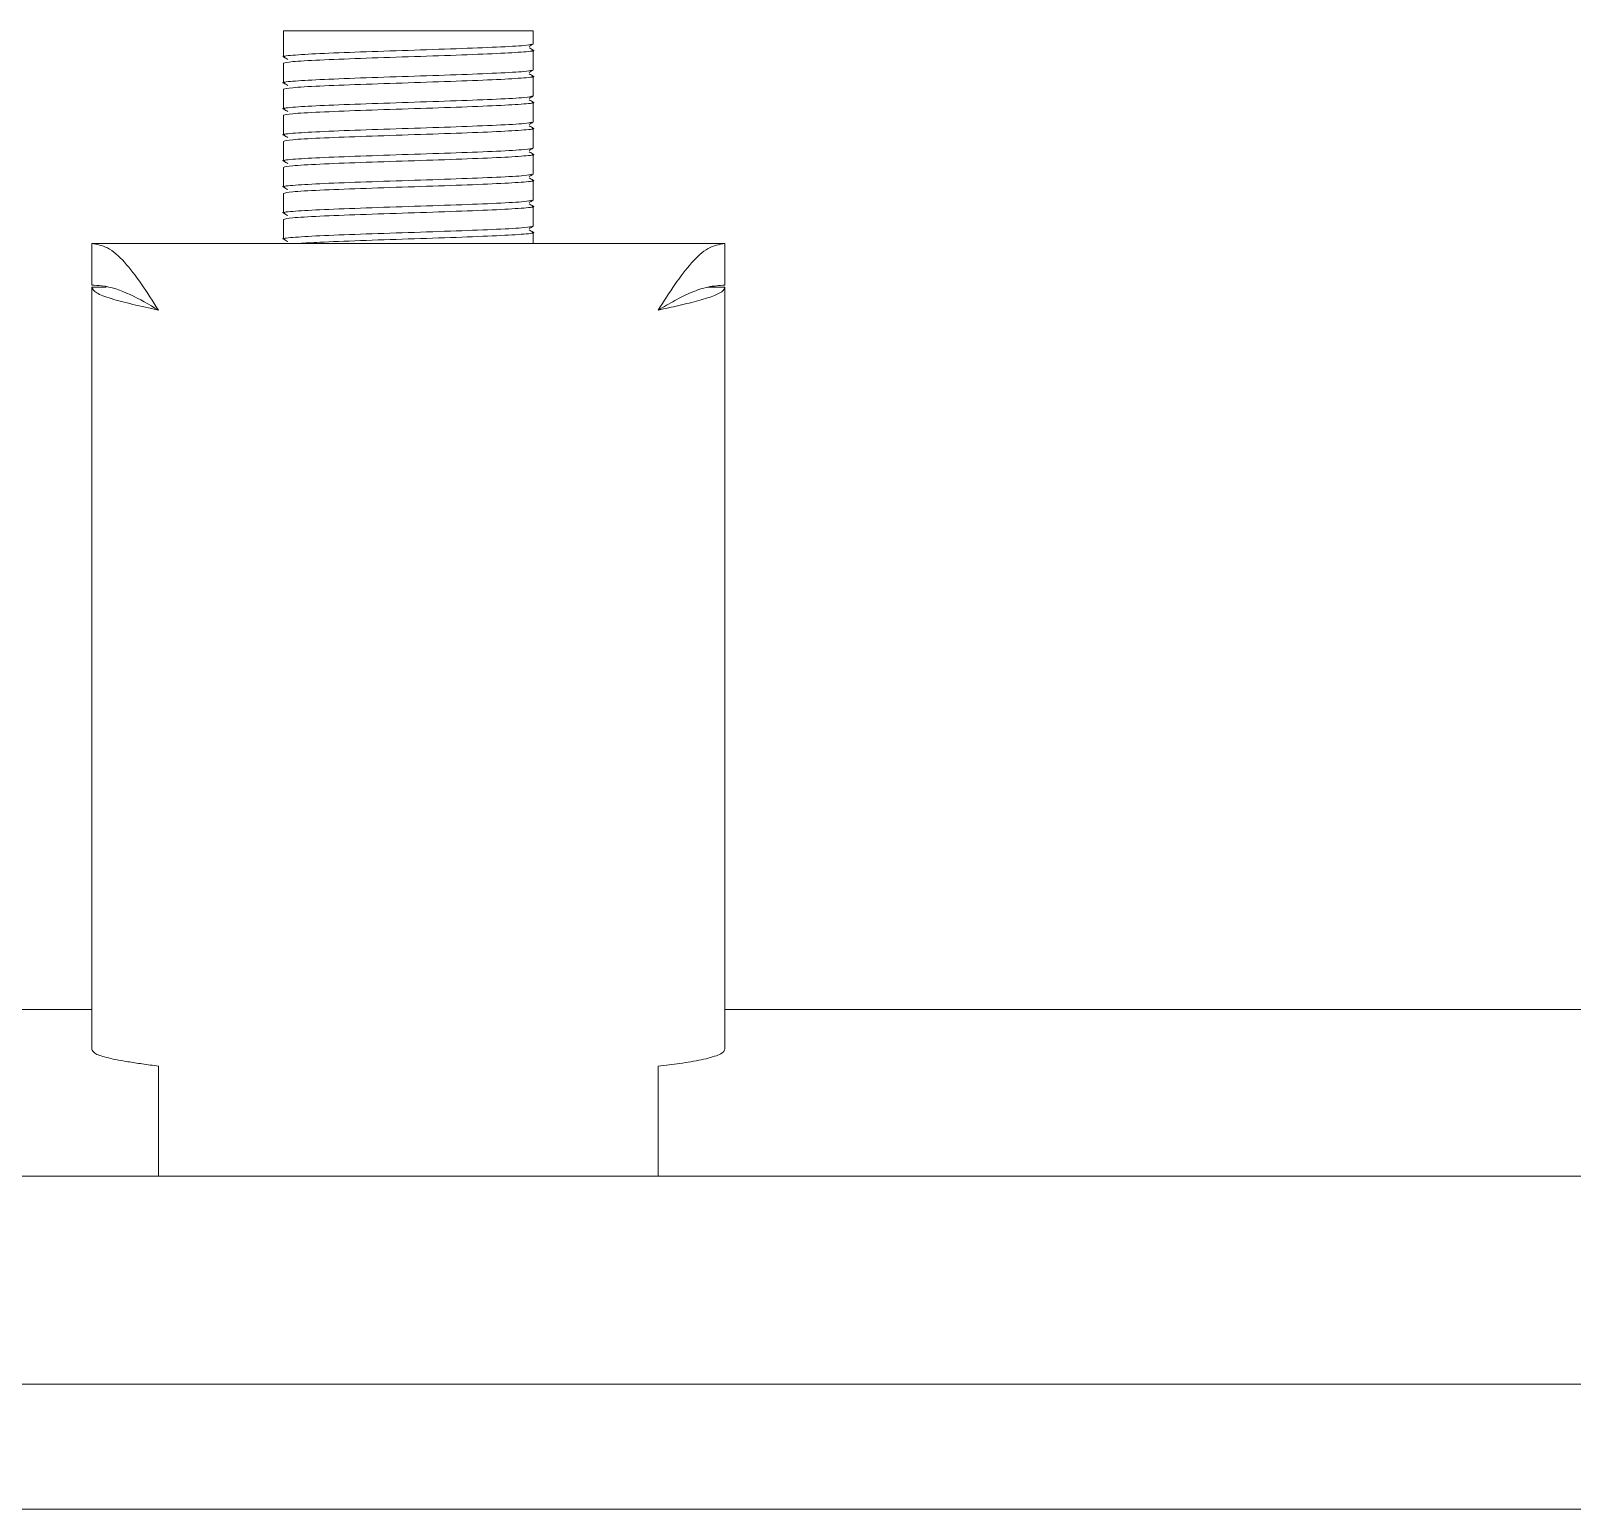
# Model space of a CAD drawing. Header units: millimetres. Extents: x 51507 to 66627, y -17810 to -7118.
# Drawn here: x 53049.3 to 53123.3, y -12022.7 to -11951.7 of the extents above; entities that cross this region are included whole.
import ezdxf

# ---------------------------------------------------------------- set-up
doc = ezdxf.new("R2010")
doc.units = ezdxf.units.MM
doc.header["$LTSCALE"] = 10
doc.layers.add('粗实线', color=4, linetype='Continuous', lineweight=18)

msp = doc.modelspace()

# ---------------------------------------------------------------- linework, layer by layer
at = {"layer": '粗实线'}
for p, q in [((53061.409, -11951.704), (53061.409, -11952.012)), ((53061.409, -11951.704), (53073.409, -11951.704)), ((53073.409, -11952.329), (53073.409, -11951.704)), ((53061.409, -11952.012), (53061.409, -11952.954)), ((53061.409, -11953.262), (53061.409, -11954.204)), ((53073.409, -11953.579), (53073.409, -11952.637)), ((53073.409, -11954.829), (53073.409, -11953.887)), ((53061.409, -11954.512), (53061.409, -11955.454)), ((53073.409, -11956.079), (53073.409, -11955.137)), ((53061.409, -11955.762), (53061.409, -11956.704)), ((53073.409, -11957.329), (53073.409, -11956.387)), ((53061.409, -11957.012), (53061.409, -11957.954)), ((53073.409, -11958.579), (53073.409, -11957.637)), ((53061.409, -11958.262), (53061.409, -11959.204)), ((53073.409, -11959.829), (53073.409, -11958.887)), ((53061.409, -11959.512), (53061.409, -11960.454)), ((53073.409, -11961.079), (53073.409, -11960.137)), ((53061.409, -11960.762), (53061.409, -11961.704)), ((53073.409, -11961.916), (53073.409, -11961.387)), ((53052.209, -11961.916), (53052.209, -11963.916)), ((53052.209, -11961.916), (53082.609, -11961.916)), ((53082.609, -11961.916), (53082.609, -11963.916)), ((53052.209, -11964.016), (53052.209, -12000.613)), ((53052.9, -11964.016), (53052.209, -11964.016)), ((53081.782, -11964.016), (53082.609, -11964.016)), ((53082.609, -11964.016), (53082.609, -12000.613)), ((53052.209, -11998.704), (53022.409, -11998.704)), ((53159.909, -11998.704), (53082.609, -11998.704)), ((53055.409, -12006.704), (53055.409, -12001.425)), ((53079.409, -12006.704), (53079.409, -12001.425)), ((52722.409, -12006.704), (54612.409, -12006.704)), ((52722.409, -12016.704), (54612.409, -12016.704)), ((54607.409, -12022.704), (52727.409, -12022.704))]:
    msp.add_line(p, q, dxfattribs=at)
for points, knots in [([(53073.337, -11952.341), (53073.257, -11952.363), (53073.081, -11952.411), (53071.746, -11952.485), (53069.769, -11952.563), (53067.407, -11952.641), (53065.057, -11952.719), (53063.042, -11952.797), (53061.772, -11952.875), (53061.255, -11952.932), (53061.461, -11952.963), (53061.493, -11952.968)], [0, 0, 0, 0, 1.264151, 2.764493, 4.264835, 5.765178, 7.26552, 8.765862, 10.266205, 11.766547, 12.043189, 12.043189, 12.043189, 12.043189]), ([(53073.208, -11952.45), (53073.24, -11952.431), (53073.304, -11952.394), (53073.368, -11952.358), (53073.4, -11952.339)], [0, 0, 0, 0, 0.1104693, 0.2209431, 0.2209431, 0.2209431, 0.2209431]), ([(53073.4, -11952.627), (53073.368, -11952.608), (53073.304, -11952.571), (53073.24, -11952.534), (53073.208, -11952.516)], [0, 0, 0, 0, 0.1104737, 0.2209431, 0.2209431, 0.2209431, 0.2209431]), ([(53073.345, -11952.626), (53073.369, -11952.63), (53073.561, -11952.66), (53073.041, -11952.715), (53071.777, -11952.793), (53069.761, -11952.872), (53067.411, -11952.95), (53065.05, -11953.028), (53063.067, -11953.106), (53061.679, -11953.184), (53061.499, -11953.236), (53061.409, -11953.262)], [0, 0, 0, 0, 0.207761, 1.693828, 3.179895, 4.665961, 6.152028, 7.638095, 9.124162, 10.610229, 12.096296, 12.096296, 12.096296, 12.096296]), ([(53061.425, -11952.967), (53061.457, -11952.986), (53061.52, -11953.023), (53061.584, -11953.06), (53061.616, -11953.078)], [0, 0, 0, 0, 0.110244, 0.2204869, 0.2204869, 0.2204869, 0.2204869]), ([(53073.337, -11953.591), (53073.257, -11953.613), (53073.081, -11953.661), (53071.746, -11953.735), (53069.769, -11953.813), (53067.407, -11953.891), (53065.057, -11953.969), (53063.042, -11954.047), (53061.772, -11954.125), (53061.255, -11954.182), (53061.461, -11954.213), (53061.493, -11954.218)], [0, 0, 0, 0, 1.264151, 2.764493, 4.264835, 5.765178, 7.26552, 8.765862, 10.266205, 11.766547, 12.043189, 12.043189, 12.043189, 12.043189]), ([(53073.345, -11953.876), (53073.369, -11953.88), (53073.561, -11953.91), (53073.041, -11953.965), (53071.777, -11954.043), (53069.761, -11954.122), (53067.411, -11954.2), (53065.05, -11954.278), (53063.067, -11954.356), (53061.679, -11954.434), (53061.499, -11954.486), (53061.409, -11954.512)], [0, 0, 0, 0, 0.207761, 1.693828, 3.179895, 4.665961, 6.152028, 7.638095, 9.124162, 10.610229, 12.096296, 12.096296, 12.096296, 12.096296]), ([(53073.208, -11953.7), (53073.24, -11953.681), (53073.304, -11953.644), (53073.368, -11953.608), (53073.4, -11953.589)], [0, 0, 0, 0, 0.1104693, 0.2209431, 0.2209431, 0.2209431, 0.2209431]), ([(53073.4, -11953.877), (53073.368, -11953.858), (53073.304, -11953.821), (53073.24, -11953.784), (53073.208, -11953.766)], [0, 0, 0, 0, 0.1104737, 0.2209431, 0.2209431, 0.2209431, 0.2209431]), ([(53061.425, -11954.217), (53061.457, -11954.236), (53061.52, -11954.273), (53061.584, -11954.31), (53061.616, -11954.328)], [0, 0, 0, 0, 0.110244, 0.2204869, 0.2204869, 0.2204869, 0.2204869]), ([(53073.409, -11954.829), (53073.319, -11954.855), (53073.138, -11954.907), (53071.751, -11954.985), (53069.768, -11955.063), (53067.407, -11955.141), (53065.057, -11955.219), (53063.042, -11955.297), (53061.772, -11955.375), (53061.255, -11955.432), (53061.461, -11955.463), (53061.493, -11955.468)], [0, 0, 0, 0, 1.480419, 2.960838, 4.441258, 5.921677, 7.402096, 8.882515, 10.362934, 11.843354, 12.116322, 12.116322, 12.116322, 12.116322]), ([(53073.345, -11955.126), (53073.369, -11955.13), (53073.561, -11955.16), (53073.041, -11955.215), (53071.777, -11955.293), (53069.761, -11955.372), (53067.411, -11955.45), (53065.05, -11955.528), (53063.067, -11955.606), (53061.679, -11955.684), (53061.499, -11955.736), (53061.409, -11955.762)], [0, 0, 0, 0, 0.207761, 1.693828, 3.179895, 4.665961, 6.152028, 7.638095, 9.124162, 10.610229, 12.096296, 12.096296, 12.096296, 12.096296]), ([(53061.425, -11955.467), (53061.457, -11955.486), (53061.52, -11955.523), (53061.584, -11955.56), (53061.616, -11955.578)], [0, 0, 0, 0, 0.110244, 0.2204869, 0.2204869, 0.2204869, 0.2204869]), ([(53073.208, -11954.95), (53073.24, -11954.931), (53073.304, -11954.894), (53073.368, -11954.858), (53073.4, -11954.839)], [0, 0, 0, 0, 0.1104693, 0.2209431, 0.2209431, 0.2209431, 0.2209431]), ([(53073.4, -11955.127), (53073.368, -11955.108), (53073.304, -11955.071), (53073.24, -11955.034), (53073.208, -11955.016)], [0, 0, 0, 0, 0.1104737, 0.2209431, 0.2209431, 0.2209431, 0.2209431]), ([(53073.337, -11956.091), (53073.257, -11956.113), (53073.081, -11956.161), (53071.746, -11956.235), (53069.769, -11956.313), (53067.407, -11956.391), (53065.057, -11956.469), (53063.042, -11956.547), (53061.772, -11956.625), (53061.255, -11956.682), (53061.461, -11956.713), (53061.493, -11956.718)], [0, 0, 0, 0, 1.264151, 2.764493, 4.264835, 5.765178, 7.26552, 8.765862, 10.266205, 11.766547, 12.043189, 12.043189, 12.043189, 12.043189]), ([(53073.208, -11956.2), (53073.24, -11956.181), (53073.304, -11956.144), (53073.368, -11956.108), (53073.4, -11956.089)], [0, 0, 0, 0, 0.1104693, 0.2209431, 0.2209431, 0.2209431, 0.2209431]), ([(53073.345, -11956.376), (53073.369, -11956.38), (53073.561, -11956.41), (53073.041, -11956.465), (53071.777, -11956.543), (53069.761, -11956.622), (53067.411, -11956.7), (53065.05, -11956.778), (53063.067, -11956.856), (53061.679, -11956.934), (53061.499, -11956.986), (53061.409, -11957.012)], [0, 0, 0, 0, 0.207761, 1.693828, 3.179895, 4.665961, 6.152028, 7.638095, 9.124162, 10.610229, 12.096296, 12.096296, 12.096296, 12.096296]), ([(53061.425, -11956.717), (53061.457, -11956.736), (53061.52, -11956.773), (53061.584, -11956.81), (53061.616, -11956.828)], [0, 0, 0, 0, 0.110244, 0.2204869, 0.2204869, 0.2204869, 0.2204869]), ([(53073.4, -11956.377), (53073.368, -11956.358), (53073.304, -11956.321), (53073.24, -11956.284), (53073.208, -11956.266)], [0, 0, 0, 0, 0.1104737, 0.2209431, 0.2209431, 0.2209431, 0.2209431]), ([(53073.409, -11957.329), (53073.319, -11957.355), (53073.138, -11957.407), (53071.751, -11957.485), (53069.768, -11957.563), (53067.407, -11957.641), (53065.057, -11957.719), (53063.042, -11957.797), (53061.772, -11957.875), (53061.255, -11957.932), (53061.461, -11957.963), (53061.493, -11957.968)], [0, 0, 0, 0, 1.480419, 2.960838, 4.441258, 5.921677, 7.402096, 8.882515, 10.362934, 11.843354, 12.116322, 12.116322, 12.116322, 12.116322]), ([(53073.345, -11957.626), (53073.369, -11957.63), (53073.561, -11957.66), (53073.041, -11957.715), (53071.777, -11957.793), (53069.761, -11957.872), (53067.411, -11957.95), (53065.05, -11958.028), (53063.067, -11958.106), (53061.679, -11958.184), (53061.499, -11958.236), (53061.409, -11958.262)], [0, 0, 0, 0, 0.207761, 1.693828, 3.179895, 4.665961, 6.152028, 7.638095, 9.124162, 10.610229, 12.096296, 12.096296, 12.096296, 12.096296]), ([(53073.208, -11957.45), (53073.24, -11957.431), (53073.304, -11957.394), (53073.368, -11957.358), (53073.4, -11957.339)], [0, 0, 0, 0, 0.1104693, 0.2209431, 0.2209431, 0.2209431, 0.2209431]), ([(53073.4, -11957.627), (53073.368, -11957.608), (53073.304, -11957.571), (53073.24, -11957.534), (53073.208, -11957.516)], [0, 0, 0, 0, 0.1104737, 0.2209431, 0.2209431, 0.2209431, 0.2209431]), ([(53061.425, -11957.967), (53061.457, -11957.986), (53061.52, -11958.023), (53061.584, -11958.06), (53061.616, -11958.078)], [0, 0, 0, 0, 0.110244, 0.2204869, 0.2204869, 0.2204869, 0.2204869]), ([(53073.337, -11958.591), (53073.257, -11958.613), (53073.081, -11958.661), (53071.746, -11958.735), (53069.769, -11958.813), (53067.407, -11958.891), (53065.057, -11958.969), (53063.042, -11959.047), (53061.772, -11959.125), (53061.255, -11959.182), (53061.461, -11959.213), (53061.493, -11959.218)], [0, 0, 0, 0, 1.264151, 2.764493, 4.264835, 5.765178, 7.26552, 8.765862, 10.266205, 11.766547, 12.043189, 12.043189, 12.043189, 12.043189]), ([(53073.345, -11958.876), (53073.369, -11958.88), (53073.561, -11958.91), (53073.041, -11958.965), (53071.777, -11959.043), (53069.761, -11959.122), (53067.411, -11959.2), (53065.05, -11959.278), (53063.067, -11959.356), (53061.679, -11959.434), (53061.499, -11959.486), (53061.409, -11959.512)], [0, 0, 0, 0, 0.207761, 1.693828, 3.179895, 4.665961, 6.152028, 7.638095, 9.124162, 10.610229, 12.096296, 12.096296, 12.096296, 12.096296]), ([(53073.208, -11958.7), (53073.24, -11958.681), (53073.304, -11958.644), (53073.368, -11958.608), (53073.4, -11958.589)], [0, 0, 0, 0, 0.1104693, 0.2209431, 0.2209431, 0.2209431, 0.2209431]), ([(53073.4, -11958.877), (53073.368, -11958.858), (53073.304, -11958.821), (53073.24, -11958.784), (53073.208, -11958.766)], [0, 0, 0, 0, 0.1104737, 0.2209431, 0.2209431, 0.2209431, 0.2209431]), ([(53073.337, -11959.841), (53073.257, -11959.863), (53073.081, -11959.911), (53071.746, -11959.985), (53069.769, -11960.063), (53067.407, -11960.141), (53065.057, -11960.219), (53063.042, -11960.297), (53061.772, -11960.375), (53061.255, -11960.432), (53061.461, -11960.463), (53061.493, -11960.468)], [0, 0, 0, 0, 1.264151, 2.764493, 4.264835, 5.765178, 7.26552, 8.765862, 10.266205, 11.766547, 12.043189, 12.043189, 12.043189, 12.043189]), ([(53061.425, -11959.217), (53061.457, -11959.236), (53061.52, -11959.273), (53061.584, -11959.31), (53061.616, -11959.328)], [0, 0, 0, 0, 0.110244, 0.2204869, 0.2204869, 0.2204869, 0.2204869]), ([(53073.208, -11959.95), (53073.24, -11959.931), (53073.304, -11959.894), (53073.368, -11959.858), (53073.4, -11959.839)], [0, 0, 0, 0, 0.1104693, 0.2209431, 0.2209431, 0.2209431, 0.2209431]), ([(53073.345, -11960.126), (53073.369, -11960.13), (53073.561, -11960.16), (53073.041, -11960.215), (53071.777, -11960.293), (53069.761, -11960.372), (53067.411, -11960.45), (53065.05, -11960.528), (53063.067, -11960.606), (53061.679, -11960.684), (53061.499, -11960.736), (53061.409, -11960.762)], [0, 0, 0, 0, 0.207761, 1.693828, 3.179895, 4.665961, 6.152028, 7.638095, 9.124162, 10.610229, 12.096296, 12.096296, 12.096296, 12.096296]), ([(53061.425, -11960.467), (53061.457, -11960.486), (53061.52, -11960.523), (53061.584, -11960.56), (53061.616, -11960.578)], [0, 0, 0, 0, 0.110244, 0.2204869, 0.2204869, 0.2204869, 0.2204869]), ([(53073.4, -11960.127), (53073.368, -11960.108), (53073.304, -11960.071), (53073.24, -11960.034), (53073.208, -11960.016)], [0, 0, 0, 0, 0.1104737, 0.2209431, 0.2209431, 0.2209431, 0.2209431]), ([(53073.409, -11961.079), (53073.319, -11961.105), (53073.138, -11961.157), (53071.751, -11961.235), (53069.768, -11961.313), (53067.407, -11961.391), (53065.057, -11961.469), (53063.042, -11961.547), (53061.772, -11961.625), (53061.255, -11961.682), (53061.461, -11961.713), (53061.493, -11961.718)], [0, 0, 0, 0, 1.480419, 2.960838, 4.441258, 5.921677, 7.402096, 8.882515, 10.362934, 11.843354, 12.116322, 12.116322, 12.116322, 12.116322]), ([(53073.345, -11961.376), (53073.369, -11961.38), (53073.561, -11961.41), (53073.041, -11961.465), (53071.776, -11961.543), (53069.762, -11961.622), (53067.406, -11961.7), (53065.069, -11961.778), (53063.156, -11961.85), (53062.467, -11961.896), (53062.167, -11961.916)], [0, 0, 0, 0, 0.229305, 1.869474, 3.509643, 5.149811, 6.78998, 8.430149, 10.070317, 11.329861, 11.329861, 11.329861, 11.329861]), ([(53073.208, -11961.2), (53073.24, -11961.181), (53073.304, -11961.144), (53073.368, -11961.108), (53073.4, -11961.089)], [0, 0, 0, 0, 0.1104693, 0.2209431, 0.2209431, 0.2209431, 0.2209431]), ([(53073.4, -11961.377), (53073.368, -11961.358), (53073.304, -11961.321), (53073.24, -11961.284), (53073.208, -11961.266)], [0, 0, 0, 0, 0.1104737, 0.2209431, 0.2209431, 0.2209431, 0.2209431]), ([(53055.409, -11965.116), (53055.137, -11964.689), (53054.593, -11963.834), (53053.778, -11962.763), (53052.983, -11962.048), (53052.46, -11961.959), (53052.209, -11961.916)], [0, 0, 0, 0, 1.191174, 2.383225, 3.575281, 4.676694, 4.676694, 4.676694, 4.676694]), ([(53061.425, -11961.717), (53061.457, -11961.736), (53061.52, -11961.773), (53061.584, -11961.81), (53061.616, -11961.828)], [0, 0, 0, 0, 0.110244, 0.2204869, 0.2204869, 0.2204869, 0.2204869]), ([(53055.409, -11965.116), (53054.955, -11964.85), (53054.046, -11964.317), (53052.977, -11963.948), (53052.366, -11963.923), (53052.209, -11963.916)], [0, 0, 0, 0, 1.471202, 2.948147, 3.460221, 3.460221, 3.460221, 3.460221]), ([(53079.409, -11965.116), (53079.742, -11965.043), (53080.444, -11964.889), (53081.406, -11964.655), (53082.158, -11964.413), (53082.553, -11964.2), (53082.593, -11964.068), (53082.609, -11964.016)], [0, 0, 0, 0, 0.68824, 1.44774, 2.207261, 2.966782, 3.456017, 3.456017, 3.456017, 3.456017]), ([(53055.409, -12001.425), (53055.146, -12001.389), (53054.636, -12001.321), (53053.937, -12001.216), (53053.353, -12001.112), (53052.769, -12000.981), (53052.302, -12000.824), (53052.238, -12000.68), (53052.209, -12000.613)], [0, 0, 0, 0, 0.526647, 1.023388, 1.49022, 1.927143, 2.708152, 3.371037, 3.371037, 3.371037, 3.371037]), ([(53082.609, -12000.613), (53082.592, -12000.663), (53082.559, -12000.759), (53082.307, -12000.892), (53081.945, -12001.013), (53081.361, -12001.153), (53080.508, -12001.3), (53079.76, -12001.385), (53079.409, -12001.425)], [0, 0, 0, 0, 0.505312, 0.986955, 1.444955, 1.879343, 2.674073, 3.37598, 3.37598, 3.37598, 3.37598])]:
    msp.add_open_spline(points, degree=3, knots=knots, dxfattribs=at)
for points in [[(53082.609, -11961.916), (53082.342, -11961.964), (53081.809, -11962.06), (53081.009, -11962.8), (53080.209, -11963.858), (53079.675, -11964.697), (53079.409, -11965.116)], [(53052.209, -11964.016), (53052.257, -11964.108), (53052.353, -11964.291), (53053.093, -11964.566), (53054.151, -11964.841), (53054.989, -11965.024), (53055.409, -11965.116)], [(53082.609, -11963.916), (53082.342, -11963.934), (53081.809, -11963.97), (53081.009, -11964.248), (53080.209, -11964.644), (53079.675, -11964.959), (53079.409, -11965.116)]]:
    msp.add_open_spline(points, degree=3, dxfattribs=at)

doc.saveas('drawing.dxf')
